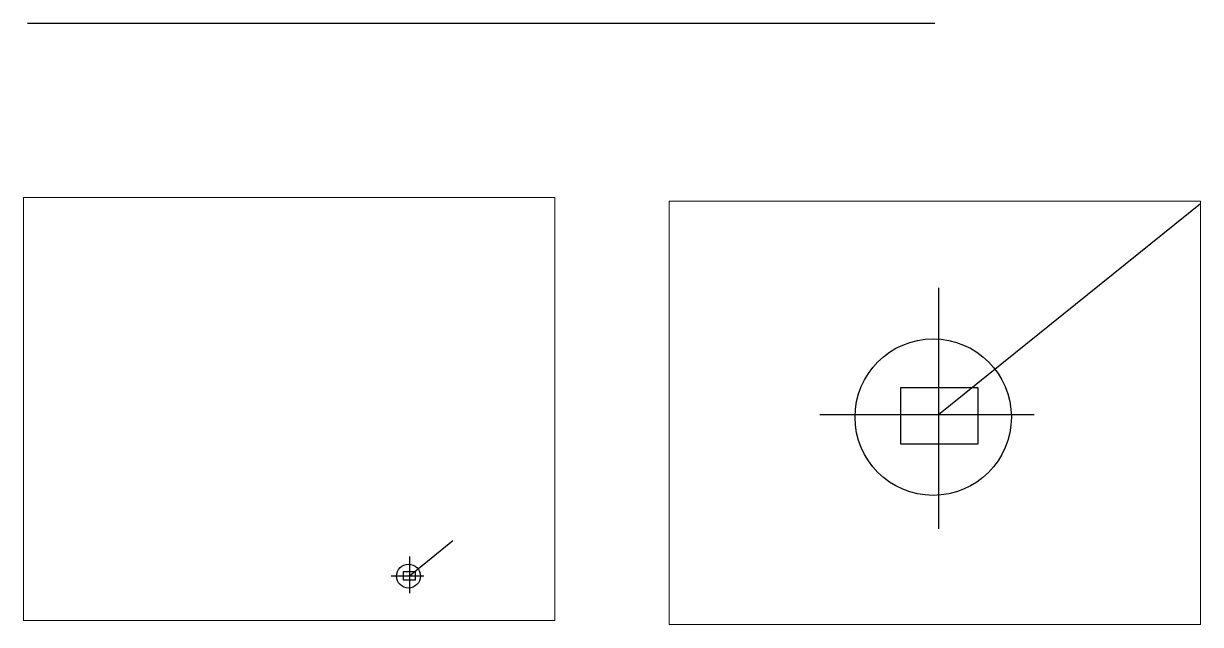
# Paper-space layout '布局1' of a CAD drawing. Extents: x 1.65 to 10.54, y 0.8 to 5.33.
# The model-space entities are those that its viewports show. They can reach past a viewport. Long polylines and large blocks are cut down to what shows.
import ezdxf

# ---------------------------------------------------------------- set-up
doc = ezdxf.new("R2010")
doc.units = 0
doc.header["$MEASUREMENT"] = 0

msp = doc.modelspace()

# ---------------------------------------------------------------- linework, layer by layer
for p, q in [((-1076.1, -1575.4), (841.1, -33.3)), ((-1076.1, -726.6), (-1076.1, -2343)), ((-1872.8, -1575.4), (-433.2, -1575.4))]:
    msp.add_line(p, q)
msp.add_lwpolyline([(-1329.6, -1394.8), (-813.5, -1394.8), (-813.5, -1774.1), (-1329.6, -1774.1)], close=True)
msp.add_circle((-1112.3, -1593.5), 525)

psp = doc.layouts.new('布局1')

# ---------------------------------------------------------------- linework, layer by layer
psp.add_line((8.5304, 5.3302), (1.6846, 5.3302))

# ---------------------------------------------------------------- viewports
at = {"layer": '0'}
psp.add_viewport(center=(3.6591, 2.4248), size=(4.0093, 3.190502), view_center_point=(-6363.7056, 5755.7986), view_height=18607.500034, status=3, dxfattribs=at)
psp.add_viewport(center=(8.5304, 2.3953), size=(4.0093, 3.190502), view_center_point=(-1101.5939, -1564.847), view_height=2839.279195, dxfattribs=at)

doc.saveas('drawing.dxf')
